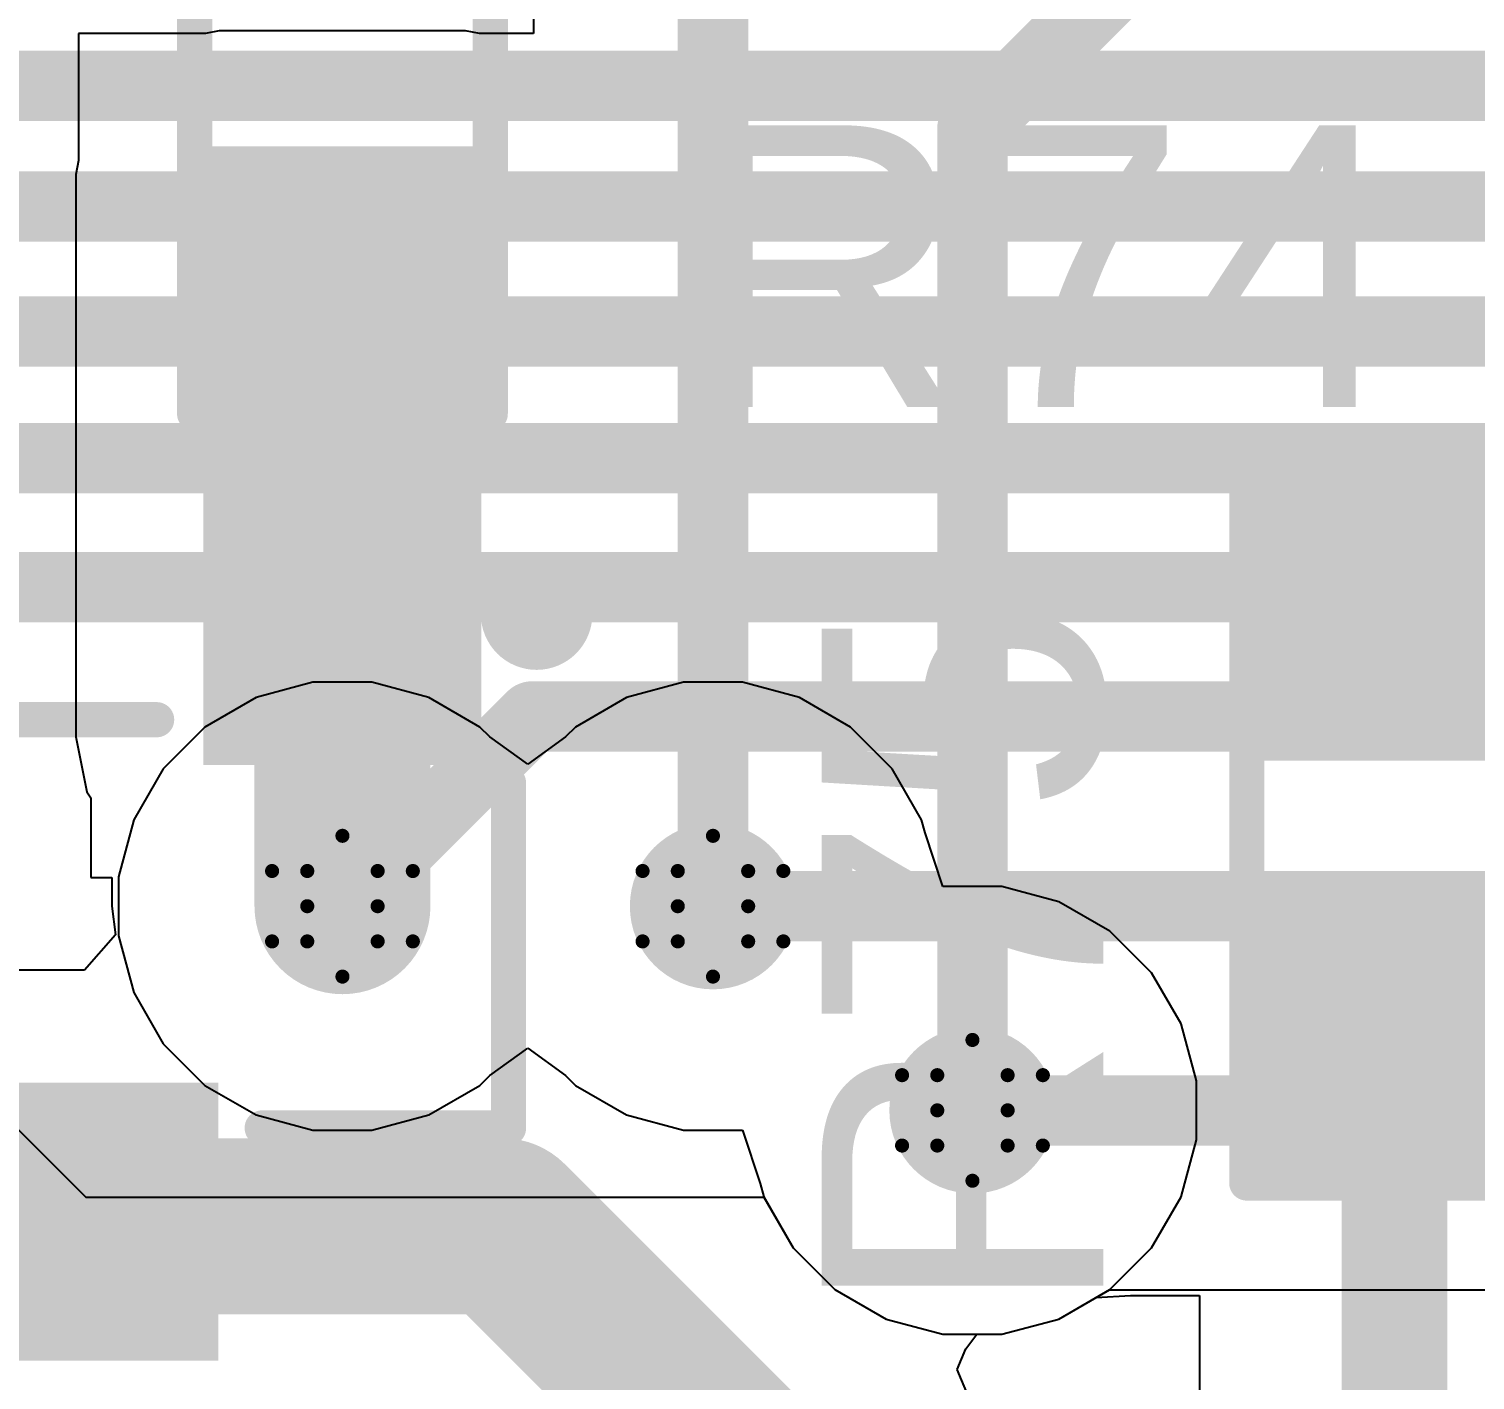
# Model space of a CAD drawing. Header units: inches. Extents: x -3 to 5437, y -3 to 5435.
# Drawn here: x 93.42 to 98.64, y 2.34 to 7.21 of the extents above; entities that cross this region are included whole.
import ezdxf

# ---------------------------------------------------------------- set-up
doc = ezdxf.new("R2010")
doc.units = ezdxf.units.IN
for name, color, linetype in [('Bottom Layer', 5, 'Continuous'), ('Bottom Solder', 6, 'Continuous'), ('Drill Drawing', 1, 'Continuous'), ('GND', 16, 'Continuous'), ('PWR', 76, 'Continuous'), ('Top Layer', 1, 'Continuous'), ('Top Overlay', 2, 'Continuous'), ('Top Paste', 8, 'Continuous'), ('Top Solder', 216, 'Continuous'), ('Via Holes', 16, 'Continuous')]:
    doc.layers.add(name, color=color, linetype=linetype)
doc.styles.add('Arial', font='', dxfattribs={"height": 0.2})
doc.styles.get('Arial').set_extended_font_data('Arial')

# ---------------------------------------------------------------- blocks, each defined once
blk = doc.blocks.new('RES_0603_392')
at = {"layer": 'Top Layer'}
for points in [[(-0.3809999999999999, 0.4445), (-0.3809999999999999, -0.4445), (-1.143, -0.4445), (-1.143, 0.4445)], [(1.143, 0.4445), (1.143, -0.4445), (0.3809999999999999, -0.4445), (0.3809999999999999, 0.4445)]]:
    blk.add_hatch(color=1, dxfattribs=at).paths.add_polyline_path(points)
at = {"layer": 'Top Paste'}
for points in [[(-0.3809999999999999, 0.4445), (-0.3809999999999999, -0.4445), (-1.143, -0.4445), (-1.143, 0.4445)], [(1.143, 0.4445), (1.143, -0.4445), (0.3809999999999999, -0.4445), (0.3809999999999999, 0.4445)]]:
    blk.add_hatch(color=8, dxfattribs=at).paths.add_polyline_path(points)
at = {"layer": 'Top Solder'}
for points in [[(-0.2794, 0.5460999999999999), (-0.2794, -0.5460999999999999), (-1.2446, -0.5460999999999999), (-1.2446, 0.5460999999999999)], [(1.2446, 0.5460999999999999), (1.2446, -0.5460999999999999), (0.2794, -0.5460999999999999), (0.2794, 0.5460999999999999)]]:
    blk.add_hatch(color=216, dxfattribs=at).paths.add_polyline_path(points)
at = {"layer": 'Top Overlay'}
for points in [[(-1.2446, -0.5334, 0.127, 0.127, 0), (-1.2446, 0.5334, 0.127, 0.127, 0)], [(1.2446, 0.5334, 0.127, 0.127, 0), (-1.2446, 0.5334, 0.127, 0.127, 0)], [(1.2446, -0.5334, 0.127, 0.127, 0), (1.2446, 0.5334, 0.127, 0.127, 0)], [(1.2446, -0.5334, 0.127, 0.127, 0), (-1.2446, -0.5334, 0.127, 0.127, 0)]]:
    blk.add_lwpolyline(points, format="xyseb", dxfattribs=at)
for points in [[(-1.27635, 0.5334, 0.0635, 0.0635, 1), (-1.21285, 0.5334, 0.0635, 0.0635, 1)], [(-1.27635, 0.5334, 0.0635, 0.0635, 1), (-1.21285, 0.5334, 0.0635, 0.0635, 1)], [(1.21285, 0.5334, 0.0635, 0.0635, 1), (1.27635, 0.5334, 0.0635, 0.0635, 1)], [(1.21285, 0.5334, 0.0635, 0.0635, 1), (1.27635, 0.5334, 0.0635, 0.0635, 1)], [(-1.27635, -0.5334, 0.0635, 0.0635, 1), (-1.21285, -0.5334, 0.0635, 0.0635, 1)], [(-1.27635, -0.5334, 0.0635, 0.0635, 1), (-1.21285, -0.5334, 0.0635, 0.0635, 1)], [(1.21285, -0.5334, 0.0635, 0.0635, 1), (1.27635, -0.5334, 0.0635, 0.0635, 1)], [(1.21285, -0.5334, 0.0635, 0.0635, 1), (1.27635, -0.5334, 0.0635, 0.0635, 1)]]:
    blk.add_lwpolyline(points, format="xyseb", close=True, dxfattribs=at)
blk = doc.blocks.new('RES_0603_395')
at = {"layer": 'Top Layer'}
for points in [[(-0.3809999999999999, 0.4445), (-0.3809999999999999, -0.4445), (-1.143, -0.4445), (-1.143, 0.4445)], [(1.143, 0.4445), (1.143, -0.4445), (0.3809999999999999, -0.4445), (0.3809999999999999, 0.4445)]]:
    blk.add_hatch(color=1, dxfattribs=at).paths.add_polyline_path(points)
at = {"layer": 'Top Paste'}
for points in [[(-0.3809999999999999, 0.4445), (-0.3809999999999999, -0.4445), (-1.143, -0.4445), (-1.143, 0.4445)], [(1.143, 0.4445), (1.143, -0.4445), (0.3809999999999999, -0.4445), (0.3809999999999999, 0.4445)]]:
    blk.add_hatch(color=8, dxfattribs=at).paths.add_polyline_path(points)
at = {"layer": 'Top Solder'}
for points in [[(-0.2794, 0.5460999999999999), (-0.2794, -0.5460999999999999), (-1.2446, -0.5460999999999999), (-1.2446, 0.5460999999999999)], [(1.2446, 0.5460999999999999), (1.2446, -0.5460999999999999), (0.2794, -0.5460999999999999), (0.2794, 0.5460999999999999)]]:
    blk.add_hatch(color=216, dxfattribs=at).paths.add_polyline_path(points)
at = {"layer": 'Top Overlay'}
for points in [[(-1.2446, 0.5334, 0.127, 0.127, 0), (-1.2446, -0.5334, 0.127, 0.127, 0)], [(-1.2446, 0.5334, 0.127, 0.127, 0), (1.2446, 0.5334, 0.127, 0.127, 0)], [(1.2446, 0.5334, 0.127, 0.127, 0), (1.2446, -0.5334, 0.127, 0.127, 0)], [(-1.2446, -0.5334, 0.127, 0.127, 0), (1.2446, -0.5334, 0.127, 0.127, 0)]]:
    blk.add_lwpolyline(points, format="xyseb", dxfattribs=at)
for points in [[(-1.27635, 0.5334, 0.0635, 0.0635, 1), (-1.21285, 0.5334, 0.0635, 0.0635, 1)], [(-1.27635, 0.5334, 0.0635, 0.0635, 1), (-1.21285, 0.5334, 0.0635, 0.0635, 1)], [(1.21285, 0.5334, 0.0635, 0.0635, 1), (1.27635, 0.5334, 0.0635, 0.0635, 1)], [(1.21285, 0.5334, 0.0635, 0.0635, 1), (1.27635, 0.5334, 0.0635, 0.0635, 1)], [(-1.27635, -0.5334, 0.0635, 0.0635, 1), (-1.21285, -0.5334, 0.0635, 0.0635, 1)], [(-1.27635, -0.5334, 0.0635, 0.0635, 1), (-1.21285, -0.5334, 0.0635, 0.0635, 1)], [(1.21285, -0.5334, 0.0635, 0.0635, 1), (1.27635, -0.5334, 0.0635, 0.0635, 1)], [(1.21285, -0.5334, 0.0635, 0.0635, 1), (1.27635, -0.5334, 0.0635, 0.0635, 1)]]:
    blk.add_lwpolyline(points, format="xyseb", close=True, dxfattribs=at)
blk = doc.blocks.new('SOT23_3_399')
at = {"layer": 'Top Layer'}
for points in [[(0.3998379100000001, 0.67500119), (-0.4001630299999999, 0.67500119), (-0.40016303, 1.47500213), (0.3998379099999999, 1.47500213)], [(-0.5501627299999999, -1.47499959), (-1.35016367, -1.47499959), (-1.35016367, -0.67499865), (-0.55016273, -0.67499865)], [(1.34983601, -1.47499959), (0.5498350700000001, -1.47499959), (0.5498350699999999, -0.67499865), (1.34983601, -0.67499865)]]:
    blk.add_hatch(color=1, dxfattribs=at).paths.add_polyline_path(points)
at = {"layer": 'Top Paste'}
for points in [[(0.3998379100000001, 0.67500119), (-0.4001630299999999, 0.67500119), (-0.40016303, 1.47500213), (0.3998379099999999, 1.47500213)], [(-0.5501627299999999, -1.47499959), (-1.35016367, -1.47499959), (-1.35016367, -0.67499865), (-0.55016273, -0.67499865)], [(1.34983601, -1.47499959), (0.5498350700000001, -1.47499959), (0.5498350699999999, -0.67499865), (1.34983601, -0.67499865)]]:
    blk.add_hatch(color=8, dxfattribs=at).paths.add_polyline_path(points)
at = {"layer": 'Top Solder'}
for points in [[(0.50143791, 0.5734011900000001), (-0.5017630299999999, 0.5734011899999999), (-0.5017630300000001, 1.57660213), (0.5014379099999998, 1.57660213)], [(-0.4485627299999999, -1.57659959), (-1.45176367, -1.57659959), (-1.45176367, -0.5733986500000001), (-0.4485627300000001, -0.5733986499999999)], [(1.45143601, -1.57659959), (0.4482350700000001, -1.57659959), (0.4482350699999999, -0.5733986500000001), (1.45143601, -0.5733986499999999)]]:
    blk.add_hatch(color=216, dxfattribs=at).paths.add_polyline_path(points)
at = {"layer": 'Top Overlay'}
for points in [[(-1.54956256, 0.7366, 0.127, 0.127, 0), (-1.54956256, -0.508, 0.127, 0.127, 0)], [(-0.6605625599999999, 0.7366, 0.127, 0.127, 0), (-1.54956256, 0.7366, 0.127, 0.127, 0)], [(1.54923744, 0.7366, 0.127, 0.127, 0), (0.66023744, 0.7366, 0.127, 0.127, 0)], [(1.54923744, 0.7366, 0.127, 0.127, 0), (1.54923744, -0.508, 0.127, 0.127, 0)], [(0.2792374399999999, -0.7366, 0.127, 0.127, 0), (-0.27956256, -0.7366, 0.127, 0.127, 0)]]:
    blk.add_lwpolyline(points, format="xyseb", dxfattribs=at)
for points in [[(-1.58131256, 0.7366, 0.0635, 0.0635, 1), (-1.51781256, 0.7366, 0.0635, 0.0635, 1)], [(-1.58131256, 0.7366, 0.0635, 0.0635, 1), (-1.51781256, 0.7366, 0.0635, 0.0635, 1)], [(-0.69231256, 0.7366, 0.0635, 0.0635, 1), (-0.62881256, 0.7366, 0.0635, 0.0635, 1)], [(0.62848744, 0.7366, 0.0635, 0.0635, 1), (0.69198744, 0.7366, 0.0635, 0.0635, 1)], [(1.51748744, 0.7366, 0.0635, 0.0635, 1), (1.58098744, 0.7366, 0.0635, 0.0635, 1)], [(1.51748744, 0.7366, 0.0635, 0.0635, 1), (1.58098744, 0.7366, 0.0635, 0.0635, 1)], [(-1.58131256, -0.508, 0.0635, 0.0635, 1), (-1.51781256, -0.508, 0.0635, 0.0635, 1)], [(1.51748744, -0.508, 0.0635, 0.0635, 1), (1.58098744, -0.508, 0.0635, 0.0635, 1)], [(-0.31131256, -0.7366, 0.0635, 0.0635, 1), (-0.24781256, -0.7366, 0.0635, 0.0635, 1)], [(0.24748744, -0.7366, 0.0635, 0.0635, 1), (0.31098744, -0.7366, 0.0635, 0.0635, 1)], [(-1.5748, -1.1176, 0.2499995, 0.2499995, 1), (-1.7272, -1.1176, 0.2499995, 0.2499995, 1)], [(-1.78969924, -1.1176, 0.12499848, 0.12499848, 1), (-1.66470076, -1.1176, 0.12499848, 0.12499848, 1)], [(-1.63729924, -1.1176, 0.12499848, 0.12499848, 1), (-1.51230076, -1.1176, 0.12499848, 0.12499848, 1)]]:
    blk.add_lwpolyline(points, format="xyseb", close=True, dxfattribs=at)

msp = doc.modelspace()

# ---------------------------------------------------------------- hatches: boundary and pattern name
at = {"layer": 'Bottom Layer'}
h = msp.add_hatch(color=5, dxfattribs=at)
edge = h.paths.add_edge_path()
edge.add_arc((94.55188353999999, 4.04677118), 0.2999994, 0, 360)
h = msp.add_hatch(color=5, dxfattribs=at)
edge = h.paths.add_edge_path()
edge.add_arc((95.88903606, 4.04677118), 0.2999994, 0, 360)
h = msp.add_hatch(color=5, dxfattribs=at)
edge = h.paths.add_edge_path()
edge.add_arc((96.82546294, 3.310079739999999), 0.2999994, 0, 360)
at = {"layer": 'Bottom Solder'}
h = msp.add_hatch(color=6, dxfattribs=at)
edge = h.paths.add_edge_path()
edge.add_arc((94.55188353999999, 4.04677118), 0.1499997, 0, 360)
h = msp.add_hatch(color=6, dxfattribs=at)
edge = h.paths.add_edge_path()
edge.add_arc((95.88903606, 4.04677118), 0.1499997, 0, 360)
h = msp.add_hatch(color=6, dxfattribs=at)
edge = h.paths.add_edge_path()
edge.add_arc((96.82546294, 3.310079739999999), 0.1499997, 0, 360)
at = {"layer": 'GND'}
h = msp.add_hatch(color=16, dxfattribs=at)
edge = h.paths.add_edge_path()
edge.add_arc((94.55188353999999, 4.04677118), 0.2999994, 0, 360)
h = msp.add_hatch(color=16, dxfattribs=at)
edge = h.paths.add_edge_path()
edge.add_arc((95.88903606, 4.04677118), 0.2999994, 0, 360)
h = msp.add_hatch(color=16, dxfattribs=at)
edge = h.paths.add_edge_path()
edge.add_arc((96.82546294, 3.310079739999999), 0.2999994, 0, 360)
at = {"layer": 'PWR'}
h = msp.add_hatch(color=76, dxfattribs=at)
edge = h.paths.add_edge_path()
edge.add_arc((94.55188353999999, 4.04677118), 0.2999994, 0, 360)
h = msp.add_hatch(color=76, dxfattribs=at)
edge = h.paths.add_edge_path()
edge.add_arc((95.88903606, 4.04677118), 0.2999994, 0, 360)
h = msp.add_hatch(color=76, dxfattribs=at)
edge = h.paths.add_edge_path()
edge.add_arc((96.82546294, 3.310079739999999), 0.2999994, 0, 360)
at = {"layer": 'Top Layer'}
msp.add_hatch(color=1, dxfattribs=at).paths.add_polyline_path([(94.10730226, 4.65816188), (94.99630226, 4.65816188), (94.99630226, 6.687388199999999), (94.10730226, 6.687388199999999)])
h = msp.add_hatch(color=1, dxfattribs=at)
edge = h.paths.add_edge_path()
edge.add_arc((94.55188353999999, 4.04677118), 0.2999994, 0, 360)
h = msp.add_hatch(color=1, dxfattribs=at)
edge = h.paths.add_edge_path()
edge.add_arc((95.88903606, 4.04677118), 0.2999994, 0, 360)
h = msp.add_hatch(color=1, dxfattribs=at)
edge = h.paths.add_edge_path()
edge.add_arc((96.82546294, 3.310079739999999), 0.2999994, 0, 360)
at = {"layer": 'Top Solder'}
h = msp.add_hatch(color=216, dxfattribs=at)
edge = h.paths.add_edge_path()
edge.add_arc((94.55188353999999, 4.04677118), 0.1499997, 0, 360)
h = msp.add_hatch(color=216, dxfattribs=at)
edge = h.paths.add_edge_path()
edge.add_arc((95.88903606, 4.04677118), 0.1499997, 0, 360)
h = msp.add_hatch(color=216, dxfattribs=at)
edge = h.paths.add_edge_path()
edge.add_arc((96.82546294, 3.310079739999999), 0.1499997, 0, 360)
at = {"layer": 'Via Holes'}
h = msp.add_hatch(color=7, dxfattribs=at)
edge = h.paths.add_edge_path()
edge.add_arc((94.55188353999999, 4.04677118), 0.1499997, 0, 360)
h = msp.add_hatch(color=7, dxfattribs=at)
edge = h.paths.add_edge_path()
edge.add_arc((95.88903606, 4.04677118), 0.1499997, 0, 360)
h = msp.add_hatch(color=7, dxfattribs=at)
edge = h.paths.add_edge_path()
edge.add_arc((96.82546294, 3.310079739999999), 0.1499997, 0, 360)

# ---------------------------------------------------------------- linework, layer by layer
at = {"layer": 'Bottom Layer'}
for p, q in [((92.07197232, 4.55050144), (93.62527376, 2.9972)), ((93.62527376, 2.9972), (96.07310731999999, 2.9972)), ((96.07310731999999, 2.9972), (96.1789034, 2.81395678)), ((96.1789034, 2.81395678), (96.32933998, 2.6635202)), ((96.32933998, 2.6635202), (96.5135865, 2.557145)), ((97.13733937999999, 2.557145), (97.32005936, 2.66263882)), ((97.32005936, 2.66263882), (103.48938154, 2.66263882)), ((96.5135865, 2.557145), (96.71908773999999, 2.50208034)), ((96.93183814, 2.50208034), (97.13733937999999, 2.557145)), ((96.71908773999999, 2.50208034), (96.93183814, 2.50208034))]:
    msp.add_line(p, q, dxfattribs=at)
for points in [[(72.33492264, 7.00688718, 0.254, 0.254, 0), (99.4232962, 7.00688718, 0.254, 0.254, 0)], [(74.9336322, 6.57219158, 0.254, 0.254, 0), (102.8002008, 6.57219158, 0.254, 0.254, 0)], [(77.40253505999999, 6.12108504, 0.254, 0.254, 0), (103.01679422, 6.12108504, 0.254, 0.254, 0)], [(79.95021348, 5.66371232, 0.254, 0.254, 0), (103.24602922, 5.66371232, 0.254, 0.254, 0)], [(88.32951854, 5.19794236, 0.254, 0.254, 0), (103.44166256, 5.19794236, 0.254, 0.254, 0)], [(94.55188353999999, 4.04677118, 0.254, 0.254, 0), (95.2365507, 4.73143834, 0.254, 0.254, 0)], [(95.2365507, 4.73143834, 0.254, 0.254, 0), (103.61137266, 4.73143834, 0.254, 0.254, 0)], [(95.88903606, 4.04677118, 0.254, 0.254, 0), (103.5818096, 4.04677118, 0.254, 0.254, 0)], [(96.82546294, 3.310079739999999, 0.254, 0.254, 0), (103.48938154, 3.310079739999999, 0.254, 0.254, 0)]]:
    msp.add_lwpolyline(points, format="xyseb", dxfattribs=at)
for points in [[(95.1730507, 4.73143834, 0.127, 0.127, 1), (95.3000507, 4.73143834, 0.127, 0.127, 1)], [(95.1730507, 4.73143834, 0.127, 0.127, 1), (95.3000507, 4.73143834, 0.127, 0.127, 1)], [(94.48838353999999, 4.04677118, 0.127, 0.127, 1), (94.61538354, 4.04677118, 0.127, 0.127, 1)], [(95.82553606, 4.04677118, 0.127, 0.127, 1), (95.95253606, 4.04677118, 0.127, 0.127, 1)], [(96.76196293999999, 3.310079739999999, 0.127, 0.127, 1), (96.88896294, 3.310079739999999, 0.127, 0.127, 1)]]:
    msp.add_lwpolyline(points, format="xyseb", close=True, dxfattribs=at)
at = {"layer": 'Drill Drawing'}
for points in [[(94.42488354, 4.173771179999999, 0.0508, 0.0508, 0), (94.55188353999999, 4.30077118, 0.0508, 0.0508, 0)], [(94.55188353999999, 4.30077118, 0.0508, 0.0508, 0), (94.67888354, 4.173771179999999, 0.0508, 0.0508, 0)], [(95.76203606, 4.173771179999999, 0.0508, 0.0508, 0), (95.88903606, 4.30077118, 0.0508, 0.0508, 0)], [(95.88903606, 4.30077118, 0.0508, 0.0508, 0), (96.01603605999999, 4.173771179999999, 0.0508, 0.0508, 0)], [(94.29788354, 4.173771179999999, 0.0508, 0.0508, 0), (94.42488354, 4.04677118, 0.0508, 0.0508, 0)], [(94.29788354, 4.173771179999999, 0.0508, 0.0508, 0), (94.42488354, 4.173771179999999, 0.0508, 0.0508, 0)], [(94.67888354, 4.173771179999999, 0.0508, 0.0508, 0), (94.80588354, 4.173771179999999, 0.0508, 0.0508, 0)], [(94.67888354, 4.04677118, 0.0508, 0.0508, 0), (94.80588354, 4.173771179999999, 0.0508, 0.0508, 0)], [(95.63503605999999, 4.173771179999999, 0.0508, 0.0508, 0), (95.76203606, 4.04677118, 0.0508, 0.0508, 0)], [(95.63503605999999, 4.173771179999999, 0.0508, 0.0508, 0), (95.76203606, 4.173771179999999, 0.0508, 0.0508, 0)], [(96.01603605999999, 4.173771179999999, 0.0508, 0.0508, 0), (96.14303605999999, 4.173771179999999, 0.0508, 0.0508, 0)], [(96.01603605999999, 4.04677118, 0.0508, 0.0508, 0), (96.14303605999999, 4.173771179999999, 0.0508, 0.0508, 0)], [(94.29788354, 3.91977118, 0.0508, 0.0508, 0), (94.42488354, 4.04677118, 0.0508, 0.0508, 0)], [(94.67888354, 4.04677118, 0.0508, 0.0508, 0), (94.80588354, 3.91977118, 0.0508, 0.0508, 0)], [(95.63503605999999, 3.91977118, 0.0508, 0.0508, 0), (95.76203606, 4.04677118, 0.0508, 0.0508, 0)], [(96.01603605999999, 4.04677118, 0.0508, 0.0508, 0), (96.14303605999999, 3.91977118, 0.0508, 0.0508, 0)], [(94.29788354, 3.91977118, 0.0508, 0.0508, 0), (94.42488354, 3.91977118, 0.0508, 0.0508, 0)], [(94.42488354, 3.91977118, 0.0508, 0.0508, 0), (94.55188353999999, 3.79277118, 0.0508, 0.0508, 0)], [(94.55188353999999, 3.79277118, 0.0508, 0.0508, 0), (94.67888354, 3.91977118, 0.0508, 0.0508, 0)], [(94.67888354, 3.91977118, 0.0508, 0.0508, 0), (94.80588354, 3.91977118, 0.0508, 0.0508, 0)], [(95.63503605999999, 3.91977118, 0.0508, 0.0508, 0), (95.76203606, 3.91977118, 0.0508, 0.0508, 0)], [(95.76203606, 3.91977118, 0.0508, 0.0508, 0), (95.88903606, 3.79277118, 0.0508, 0.0508, 0)], [(95.88903606, 3.79277118, 0.0508, 0.0508, 0), (96.01603605999999, 3.91977118, 0.0508, 0.0508, 0)], [(96.01603605999999, 3.91977118, 0.0508, 0.0508, 0), (96.14303605999999, 3.91977118, 0.0508, 0.0508, 0)], [(96.69846293999998, 3.43707974, 0.0508, 0.0508, 0), (96.82546294, 3.56407974, 0.0508, 0.0508, 0)], [(96.82546294, 3.56407974, 0.0508, 0.0508, 0), (96.95246294, 3.43707974, 0.0508, 0.0508, 0)], [(96.57146293999999, 3.43707974, 0.0508, 0.0508, 0), (96.69846293999998, 3.310079739999999, 0.0508, 0.0508, 0)], [(96.57146293999999, 3.43707974, 0.0508, 0.0508, 0), (96.69846293999998, 3.43707974, 0.0508, 0.0508, 0)], [(96.95246294, 3.43707974, 0.0508, 0.0508, 0), (97.07946294, 3.43707974, 0.0508, 0.0508, 0)], [(96.95246294, 3.310079739999999, 0.0508, 0.0508, 0), (97.07946294, 3.43707974, 0.0508, 0.0508, 0)], [(96.57146293999999, 3.18307974, 0.0508, 0.0508, 0), (96.69846293999998, 3.310079739999999, 0.0508, 0.0508, 0)], [(96.95246294, 3.310079739999999, 0.0508, 0.0508, 0), (97.07946294, 3.18307974, 0.0508, 0.0508, 0)], [(96.57146293999999, 3.18307974, 0.0508, 0.0508, 0), (96.69846293999998, 3.18307974, 0.0508, 0.0508, 0)], [(96.69846293999998, 3.18307974, 0.0508, 0.0508, 0), (96.82546294, 3.05607974, 0.0508, 0.0508, 0)], [(96.82546294, 3.05607974, 0.0508, 0.0508, 0), (96.95246294, 3.18307974, 0.0508, 0.0508, 0)], [(96.95246294, 3.18307974, 0.0508, 0.0508, 0), (97.07946294, 3.18307974, 0.0508, 0.0508, 0)]]:
    msp.add_lwpolyline(points, format="xyseb", dxfattribs=at)
for points in [[(94.53918354, 4.30077118, 0.0254, 0.0254, 1), (94.56458354, 4.30077118, 0.0254, 0.0254, 1)], [(94.53918354, 4.30077118, 0.0254, 0.0254, 1), (94.56458354, 4.30077118, 0.0254, 0.0254, 1)], [(95.87633606, 4.30077118, 0.0254, 0.0254, 1), (95.90173605999999, 4.30077118, 0.0254, 0.0254, 1)], [(95.87633606, 4.30077118, 0.0254, 0.0254, 1), (95.90173605999999, 4.30077118, 0.0254, 0.0254, 1)], [(94.28518353999999, 4.173771179999999, 0.0254, 0.0254, 1), (94.31058354, 4.173771179999999, 0.0254, 0.0254, 1)], [(94.28518353999999, 4.173771179999999, 0.0254, 0.0254, 1), (94.31058354, 4.173771179999999, 0.0254, 0.0254, 1)], [(94.41218353999999, 4.173771179999999, 0.0254, 0.0254, 1), (94.43758353999999, 4.173771179999999, 0.0254, 0.0254, 1)], [(94.41218353999999, 4.173771179999999, 0.0254, 0.0254, 1), (94.43758353999999, 4.173771179999999, 0.0254, 0.0254, 1)], [(94.66618353999999, 4.173771179999999, 0.0254, 0.0254, 1), (94.69158354, 4.173771179999999, 0.0254, 0.0254, 1)], [(94.66618353999999, 4.173771179999999, 0.0254, 0.0254, 1), (94.69158354, 4.173771179999999, 0.0254, 0.0254, 1)], [(94.79318353999999, 4.173771179999999, 0.0254, 0.0254, 1), (94.81858353999999, 4.173771179999999, 0.0254, 0.0254, 1)], [(94.79318353999999, 4.173771179999999, 0.0254, 0.0254, 1), (94.81858353999999, 4.173771179999999, 0.0254, 0.0254, 1)], [(95.62233606, 4.173771179999999, 0.0254, 0.0254, 1), (95.64773606, 4.173771179999999, 0.0254, 0.0254, 1)], [(95.62233606, 4.173771179999999, 0.0254, 0.0254, 1), (95.64773606, 4.173771179999999, 0.0254, 0.0254, 1)], [(95.74933605999999, 4.173771179999999, 0.0254, 0.0254, 1), (95.77473606, 4.173771179999999, 0.0254, 0.0254, 1)], [(95.74933605999999, 4.173771179999999, 0.0254, 0.0254, 1), (95.77473606, 4.173771179999999, 0.0254, 0.0254, 1)], [(96.00333606, 4.173771179999999, 0.0254, 0.0254, 1), (96.02873606, 4.173771179999999, 0.0254, 0.0254, 1)], [(96.00333606, 4.173771179999999, 0.0254, 0.0254, 1), (96.02873606, 4.173771179999999, 0.0254, 0.0254, 1)], [(96.13033606, 4.173771179999999, 0.0254, 0.0254, 1), (96.15573606, 4.173771179999999, 0.0254, 0.0254, 1)], [(96.13033606, 4.173771179999999, 0.0254, 0.0254, 1), (96.15573606, 4.173771179999999, 0.0254, 0.0254, 1)], [(94.41218353999999, 4.04677118, 0.0254, 0.0254, 1), (94.43758353999999, 4.04677118, 0.0254, 0.0254, 1)], [(94.41218353999999, 4.04677118, 0.0254, 0.0254, 1), (94.43758353999999, 4.04677118, 0.0254, 0.0254, 1)], [(94.66618353999999, 4.04677118, 0.0254, 0.0254, 1), (94.69158354, 4.04677118, 0.0254, 0.0254, 1)], [(94.66618353999999, 4.04677118, 0.0254, 0.0254, 1), (94.69158354, 4.04677118, 0.0254, 0.0254, 1)], [(95.74933605999999, 4.04677118, 0.0254, 0.0254, 1), (95.77473606, 4.04677118, 0.0254, 0.0254, 1)], [(95.74933605999999, 4.04677118, 0.0254, 0.0254, 1), (95.77473606, 4.04677118, 0.0254, 0.0254, 1)], [(96.00333606, 4.04677118, 0.0254, 0.0254, 1), (96.02873606, 4.04677118, 0.0254, 0.0254, 1)], [(96.00333606, 4.04677118, 0.0254, 0.0254, 1), (96.02873606, 4.04677118, 0.0254, 0.0254, 1)], [(94.28518353999999, 3.91977118, 0.0254, 0.0254, 1), (94.31058354, 3.91977118, 0.0254, 0.0254, 1)], [(94.28518353999999, 3.91977118, 0.0254, 0.0254, 1), (94.31058354, 3.91977118, 0.0254, 0.0254, 1)], [(94.41218353999999, 3.91977118, 0.0254, 0.0254, 1), (94.43758353999999, 3.91977118, 0.0254, 0.0254, 1)], [(94.41218353999999, 3.91977118, 0.0254, 0.0254, 1), (94.43758353999999, 3.91977118, 0.0254, 0.0254, 1)], [(94.66618353999999, 3.91977118, 0.0254, 0.0254, 1), (94.69158354, 3.91977118, 0.0254, 0.0254, 1)], [(94.66618353999999, 3.91977118, 0.0254, 0.0254, 1), (94.69158354, 3.91977118, 0.0254, 0.0254, 1)], [(94.79318353999999, 3.91977118, 0.0254, 0.0254, 1), (94.81858353999999, 3.91977118, 0.0254, 0.0254, 1)], [(94.79318353999999, 3.91977118, 0.0254, 0.0254, 1), (94.81858353999999, 3.91977118, 0.0254, 0.0254, 1)], [(95.62233606, 3.91977118, 0.0254, 0.0254, 1), (95.64773606, 3.91977118, 0.0254, 0.0254, 1)], [(95.62233606, 3.91977118, 0.0254, 0.0254, 1), (95.64773606, 3.91977118, 0.0254, 0.0254, 1)], [(95.74933605999999, 3.91977118, 0.0254, 0.0254, 1), (95.77473606, 3.91977118, 0.0254, 0.0254, 1)], [(95.74933605999999, 3.91977118, 0.0254, 0.0254, 1), (95.77473606, 3.91977118, 0.0254, 0.0254, 1)], [(96.00333606, 3.91977118, 0.0254, 0.0254, 1), (96.02873606, 3.91977118, 0.0254, 0.0254, 1)], [(96.00333606, 3.91977118, 0.0254, 0.0254, 1), (96.02873606, 3.91977118, 0.0254, 0.0254, 1)], [(96.13033606, 3.91977118, 0.0254, 0.0254, 1), (96.15573606, 3.91977118, 0.0254, 0.0254, 1)], [(96.13033606, 3.91977118, 0.0254, 0.0254, 1), (96.15573606, 3.91977118, 0.0254, 0.0254, 1)], [(94.53918354, 3.79277118, 0.0254, 0.0254, 1), (94.56458354, 3.79277118, 0.0254, 0.0254, 1)], [(94.53918354, 3.79277118, 0.0254, 0.0254, 1), (94.56458354, 3.79277118, 0.0254, 0.0254, 1)], [(95.87633606, 3.79277118, 0.0254, 0.0254, 1), (95.90173605999999, 3.79277118, 0.0254, 0.0254, 1)], [(95.87633606, 3.79277118, 0.0254, 0.0254, 1), (95.90173605999999, 3.79277118, 0.0254, 0.0254, 1)], [(96.81276294, 3.56407974, 0.0254, 0.0254, 1), (96.83816293999999, 3.56407974, 0.0254, 0.0254, 1)], [(96.81276294, 3.56407974, 0.0254, 0.0254, 1), (96.83816293999999, 3.56407974, 0.0254, 0.0254, 1)], [(96.55876294, 3.43707974, 0.0254, 0.0254, 1), (96.58416294, 3.43707974, 0.0254, 0.0254, 1)], [(96.55876294, 3.43707974, 0.0254, 0.0254, 1), (96.58416294, 3.43707974, 0.0254, 0.0254, 1)], [(96.68576294, 3.43707974, 0.0254, 0.0254, 1), (96.71116294, 3.43707974, 0.0254, 0.0254, 1)], [(96.68576294, 3.43707974, 0.0254, 0.0254, 1), (96.71116294, 3.43707974, 0.0254, 0.0254, 1)], [(96.93976294, 3.43707974, 0.0254, 0.0254, 1), (96.96516293999998, 3.43707974, 0.0254, 0.0254, 1)], [(96.93976294, 3.43707974, 0.0254, 0.0254, 1), (96.96516293999998, 3.43707974, 0.0254, 0.0254, 1)], [(97.06676293999999, 3.43707974, 0.0254, 0.0254, 1), (97.09216294, 3.43707974, 0.0254, 0.0254, 1)], [(97.06676293999999, 3.43707974, 0.0254, 0.0254, 1), (97.09216294, 3.43707974, 0.0254, 0.0254, 1)], [(96.68576294, 3.310079739999999, 0.0254, 0.0254, 1), (96.71116294, 3.310079739999999, 0.0254, 0.0254, 1)], [(96.68576294, 3.310079739999999, 0.0254, 0.0254, 1), (96.71116294, 3.310079739999999, 0.0254, 0.0254, 1)], [(96.93976294, 3.310079739999999, 0.0254, 0.0254, 1), (96.96516293999998, 3.310079739999999, 0.0254, 0.0254, 1)], [(96.93976294, 3.310079739999999, 0.0254, 0.0254, 1), (96.96516293999998, 3.310079739999999, 0.0254, 0.0254, 1)], [(96.55876294, 3.18307974, 0.0254, 0.0254, 1), (96.58416294, 3.18307974, 0.0254, 0.0254, 1)], [(96.55876294, 3.18307974, 0.0254, 0.0254, 1), (96.58416294, 3.18307974, 0.0254, 0.0254, 1)], [(96.68576294, 3.18307974, 0.0254, 0.0254, 1), (96.71116294, 3.18307974, 0.0254, 0.0254, 1)], [(96.68576294, 3.18307974, 0.0254, 0.0254, 1), (96.71116294, 3.18307974, 0.0254, 0.0254, 1)], [(96.93976294, 3.18307974, 0.0254, 0.0254, 1), (96.96516293999998, 3.18307974, 0.0254, 0.0254, 1)], [(96.93976294, 3.18307974, 0.0254, 0.0254, 1), (96.96516293999998, 3.18307974, 0.0254, 0.0254, 1)], [(97.06676293999999, 3.18307974, 0.0254, 0.0254, 1), (97.09216294, 3.18307974, 0.0254, 0.0254, 1)], [(97.06676293999999, 3.18307974, 0.0254, 0.0254, 1), (97.09216294, 3.18307974, 0.0254, 0.0254, 1)], [(96.81276294, 3.05607974, 0.0254, 0.0254, 1), (96.83816293999999, 3.05607974, 0.0254, 0.0254, 1)], [(96.81276294, 3.05607974, 0.0254, 0.0254, 1), (96.83816293999999, 3.05607974, 0.0254, 0.0254, 1)]]:
    msp.add_lwpolyline(points, format="xyseb", close=True, dxfattribs=at)
at = {"layer": 'GND'}
for p, q in [((94.44550834, 4.854770579999999), (94.2400071, 4.799705919999999)), ((94.65825874, 4.854770579999999), (94.44550834, 4.854770579999999)), ((94.86375998, 4.799705919999999), (94.65825874, 4.854770579999999)), ((95.78266086, 4.854770579999999), (95.57715961999999, 4.799705919999999)), ((95.99541126, 4.854770579999999), (95.78266086, 4.854770579999999)), ((96.20091249999999, 4.799705919999999), (95.99541126, 4.854770579999999)), ((94.2400071, 4.799705919999999), (94.05576058, 4.69333072)), ((95.0480065, 4.69333072), (94.86375998, 4.799705919999999)), ((95.57715961999999, 4.799705919999999), (95.39291309999999, 4.69333072)), ((96.38515902, 4.69333072), (96.20091249999999, 4.799705919999999)), ((94.05576058, 4.69333072), (93.905324, 4.54289414)), ((95.0836681, 4.65766912), (95.0480065, 4.69333072)), ((95.2204598, 4.558807239999999), (95.0836681, 4.65766912)), ((95.35725149999999, 4.65766912), (95.2204598, 4.558807239999999)), ((95.39291309999999, 4.69333072), (95.35725149999999, 4.65766912)), ((96.5355956, 4.54289414), (96.38515902, 4.69333072)), ((93.905324, 4.54289414), (93.79894879999999, 4.35864762)), ((96.6419708, 4.35864762), (96.5355956, 4.54289414)), ((93.79894879999999, 4.35864762), (93.74388413999999, 4.15314638)), ((96.65468604, 4.3111928), (96.6419708, 4.35864762)), ((96.71909027999999, 4.11807914), (96.65468604, 4.3111928)), ((93.74388413999999, 4.15314638), (93.74388413999999, 3.94039598)), ((96.93183814, 4.11807914), (96.71909027999999, 4.11807914)), ((97.13733937999999, 4.06301448), (96.93183814, 4.11807914)), ((97.32158589999999, 3.95663928), (97.13733937999999, 4.06301448)), ((93.74388413999999, 3.94039598), (93.79894879999999, 3.73489474)), ((97.47202247999999, 3.8062027), (97.32158589999999, 3.95663928)), ((97.57839768, 3.62195618), (97.47202247999999, 3.8062027)), ((93.79894879999999, 3.73489474), (93.905324, 3.55064822)), ((97.63346234, 3.416454939999999), (97.57839768, 3.62195618)), ((93.905324, 3.55064822), (94.05576058, 3.40021164)), ((95.0836681, 3.435873239999999), (95.2204598, 3.53473512)), ((95.2204598, 3.53473512), (95.35725149999999, 3.435873239999999)), ((94.05576058, 3.40021164), (94.2400071, 3.29383644)), ((94.86375998, 3.29383644), (95.0480065, 3.40021164)), ((95.0480065, 3.40021164), (95.0836681, 3.435873239999999)), ((95.35725149999999, 3.435873239999999), (95.39291309999999, 3.40021164)), ((95.39291309999999, 3.40021164), (95.57715961999999, 3.29383644)), ((97.63346234, 3.203704539999999), (97.63346234, 3.416454939999999)), ((94.2400071, 3.29383644), (94.44550834, 3.23877178)), ((94.65825874, 3.23877178), (94.86375998, 3.29383644)), ((95.57715961999999, 3.29383644), (95.78266086, 3.23877178)), ((94.44550834, 3.23877178), (94.65825874, 3.23877178)), ((95.78266086, 3.23877178), (95.99540871999999, 3.23877178)), ((95.99540871999999, 3.23877178), (96.05981296, 3.04565812)), ((97.57839768, 2.9982033), (97.63346234, 3.203704539999999)), ((96.05981296, 3.04565812), (96.0725282, 2.9982033)), ((96.0725282, 2.9982033), (96.1789034, 2.81395678)), ((97.47202247999999, 2.81395678), (97.57839768, 2.9982033)), ((96.1789034, 2.81395678), (96.32933998, 2.6635202)), ((97.32158589999999, 2.6635202), (97.47202247999999, 2.81395678)), ((96.32933998, 2.6635202), (96.5135865, 2.557145)), ((97.13733937999999, 2.557145), (97.32158589999999, 2.6635202)), ((96.5135865, 2.557145), (96.71908773999999, 2.50208034)), ((96.93183814, 2.50208034), (97.13733937999999, 2.557145)), ((96.71908773999999, 2.50208034), (96.93183814, 2.50208034))]:
    msp.add_line(p, q, dxfattribs=at)
at = {"layer": 'PWR'}
for p, q in [((94.44550834, 4.854770579999999), (94.2400071, 4.799705919999999)), ((94.65825874, 4.854770579999999), (94.44550834, 4.854770579999999)), ((94.86375998, 4.799705919999999), (94.65825874, 4.854770579999999)), ((95.78266086, 4.854770579999999), (95.57715961999999, 4.799705919999999)), ((95.99541126, 4.854770579999999), (95.78266086, 4.854770579999999)), ((96.20091249999999, 4.799705919999999), (95.99541126, 4.854770579999999)), ((94.2400071, 4.799705919999999), (94.05576058, 4.69333072)), ((95.0480065, 4.69333072), (94.86375998, 4.799705919999999)), ((95.57715961999999, 4.799705919999999), (95.39291309999999, 4.69333072)), ((96.38515902, 4.69333072), (96.20091249999999, 4.799705919999999)), ((94.05576058, 4.69333072), (93.905324, 4.54289414)), ((95.0836681, 4.65766912), (95.0480065, 4.69333072)), ((95.2204598, 4.558807239999999), (95.0836681, 4.65766912)), ((95.35725149999999, 4.65766912), (95.2204598, 4.558807239999999)), ((95.39291309999999, 4.69333072), (95.35725149999999, 4.65766912)), ((96.5355956, 4.54289414), (96.38515902, 4.69333072)), ((93.905324, 4.54289414), (93.79894879999999, 4.35864762)), ((96.6419708, 4.35864762), (96.5355956, 4.54289414)), ((93.79894879999999, 4.35864762), (93.74388413999999, 4.15314638)), ((96.65468604, 4.3111928), (96.6419708, 4.35864762)), ((96.71909027999999, 4.11807914), (96.65468604, 4.3111928)), ((93.74388413999999, 4.15314638), (93.74388413999999, 3.94039598)), ((96.93183814, 4.11807914), (96.71909027999999, 4.11807914)), ((97.13733937999999, 4.06301448), (96.93183814, 4.11807914)), ((97.32158589999999, 3.95663928), (97.13733937999999, 4.06301448)), ((93.74388413999999, 3.94039598), (93.79894879999999, 3.73489474)), ((97.47202247999999, 3.8062027), (97.32158589999999, 3.95663928)), ((97.57839768, 3.62195618), (97.47202247999999, 3.8062027)), ((93.79894879999999, 3.73489474), (93.905324, 3.55064822)), ((97.63346234, 3.416454939999999), (97.57839768, 3.62195618)), ((93.905324, 3.55064822), (94.05576058, 3.40021164)), ((95.0836681, 3.435873239999999), (95.2204598, 3.53473512)), ((95.2204598, 3.53473512), (95.35725149999999, 3.435873239999999)), ((94.05576058, 3.40021164), (94.2400071, 3.29383644)), ((94.86375998, 3.29383644), (95.0480065, 3.40021164)), ((95.0480065, 3.40021164), (95.0836681, 3.435873239999999)), ((95.35725149999999, 3.435873239999999), (95.39291309999999, 3.40021164)), ((95.39291309999999, 3.40021164), (95.57715961999999, 3.29383644)), ((97.63346234, 3.203704539999999), (97.63346234, 3.416454939999999)), ((94.2400071, 3.29383644), (94.44550834, 3.23877178)), ((94.65825874, 3.23877178), (94.86375998, 3.29383644)), ((95.57715961999999, 3.29383644), (95.78266086, 3.23877178)), ((94.44550834, 3.23877178), (94.65825874, 3.23877178)), ((95.78266086, 3.23877178), (95.99540871999999, 3.23877178)), ((95.99540871999999, 3.23877178), (96.05981296, 3.04565812)), ((97.57839768, 2.9982033), (97.63346234, 3.203704539999999)), ((96.05981296, 3.04565812), (96.0725282, 2.9982033)), ((96.0725282, 2.9982033), (96.1789034, 2.81395678)), ((97.47202247999999, 2.81395678), (97.57839768, 2.9982033)), ((96.1789034, 2.81395678), (96.32933998, 2.6635202)), ((97.32158589999999, 2.6635202), (97.47202247999999, 2.81395678)), ((96.32933998, 2.6635202), (96.5135865, 2.557145)), ((97.13733937999999, 2.557145), (97.32158589999999, 2.6635202)), ((96.5135865, 2.557145), (96.71908773999999, 2.50208034)), ((96.93183814, 2.50208034), (97.13733937999999, 2.557145)), ((96.71908773999999, 2.50208034), (96.93183814, 2.50208034))]:
    msp.add_line(p, q, dxfattribs=at)
at = {"layer": 'Top Layer'}
for p, q in [((95.24159514, 7.44384846), (95.24159514, 7.1953882)), ((94.10730226, 7.20533992), (94.05726933999999, 7.1953882)), ((94.99630226, 7.20533992), (94.10730226, 7.20533992)), ((95.04633518, 7.1953882), (94.99630226, 7.20533992)), ((94.05726933999999, 7.1953882), (93.59930226, 7.1953882)), ((93.59930226, 7.1953882), (93.59930226, 6.73742112)), ((95.24159514, 7.1953882), (95.04633518, 7.1953882)), ((93.59930226, 6.73742112), (93.58935054, 6.687388199999999)), ((93.58935054, 6.687388199999999), (93.58935054, 4.65816188)), ((93.58935054, 4.65816188), (93.62877642, 4.45995044)), ((93.62877642, 4.45995044), (93.64380306, 4.43746128)), ((93.64380306, 4.43746128), (93.64380306, 4.150164419999999)), ((93.64380306, 4.150164419999999), (93.71926137999999, 4.150164419999999)), ((93.71926137999999, 4.150164419999999), (93.71926137999999, 4.04677118)), ((93.71926137999999, 4.04677118), (93.73290117999998, 3.94316458)), ((93.73290117999998, 3.94316458), (93.62152472, 3.81616204)), ((93.62152472, 3.81616204), (92.69380242, 3.81616204)), ((97.13733937999999, 2.557145), (97.27206351999999, 2.63492742)), ((97.27206351999999, 2.63492742), (97.39629999999998, 2.64159746)), ((97.39629999999998, 2.64159746), (97.39630254, 2.64159492)), ((97.39630254, 2.64159492), (97.39630507999999, 2.6416)), ((97.39630507999999, 2.6416), (97.64427257999999, 2.6416)), ((97.64427257999999, 2.6416), (97.64427257999999, -0.723773)), ((96.93183814, 2.50208034), (97.13733937999999, 2.557145)), ((96.80125165999999, 2.44946932), (96.84129983999999, 2.50208034)), ((96.84129983999999, 2.50208034), (96.93183814, 2.50208034)), ((96.77080468, 2.37508034), (96.80125165999999, 2.44946932)), ((96.84475678, 2.19653866), (96.77080468, 2.37508034))]:
    msp.add_line(p, q, dxfattribs=at)
for points in [[(95.88903606, 4.04677118, 0.254, 0.254, 0), (95.88903606, 7.44384846, 0.254, 0.254, 0)], [(96.82546294, 6.853849639999999, 0.254, 0.254, 0), (97.3765896, 7.404976299999999, 0.254, 0.254, 0)], [(96.82546294, 3.310079739999999, 0.254, 0.254, 0), (96.82546294, 6.853849639999999, 0.254, 0.254, 0)], [(94.49590448, 6.29741184, 0.635, 0.635, 0), (94.55188353999999, 6.241432779999999, 0.635, 0.635, 0)], [(94.55188353999999, 6.241432779999999, 0.635, 0.635, 0), (94.55188353999999, 6.242888199999999, 0.635, 0.635, 0)], [(94.55188353999999, 5.058163619999999, 0.635, 0.635, 0), (94.55188353999999, 6.241432779999999, 0.635, 0.635, 0)], [(94.51936391999999, 6.27394986, 0.254, 0.254, 0), (94.55180226, 6.3063882, 0.254, 0.254, 0)], [(94.51936391999999, 5.70521338, 0.254, 0.254, 0), (94.51936391999999, 6.27394986, 0.254, 0.254, 0)], [(94.51936391999999, 5.70521338, 0.254, 0.254, 0), (94.55180226, 5.672775039999999, 0.254, 0.254, 0)], [(94.55180226, 5.058163619999999, 0.635, 0.635, 0), (94.55188353999999, 5.05808234, 0.635, 0.635, 0)], [(94.55188353999999, 4.04677118, 0.635, 0.635, 0), (94.55188353999999, 5.05808234, 0.635, 0.635, 0)], [(98.3488, 5.0546, 0.3809999999999999, 0.3809999999999999, 0), (100.457, 5.0546, 0.3809999999999999, 0.3809999999999999, 0)], [(98.3488, -0.723773, 0.3809999999999999, 0.3809999999999999, 0), (98.3488, 3.5306, 0.3809999999999999, 0.3809999999999999, 0)], [(93.60180161999999, 2.90816284, 0.635, 0.635, 0), (93.61786966, 2.8920948, 0.635, 0.635, 0)], [(93.61786966, 2.8920948, 0.635, 0.635, 0), (95.1294516, 2.8920948, 0.635, 0.635, 0)], [(95.1294516, 2.8920948, 0.635, 0.635, 0), (96.04050641999999, 1.98103998, 0.635, 0.635, 0)]]:
    msp.add_lwpolyline(points, format="xyseb", dxfattribs=at)
for points in [[(96.76196293999999, 6.853849639999999, 0.127, 0.127, 1), (96.88896294, 6.853849639999999, 0.127, 0.127, 1)], [(96.76196293999999, 6.853849639999999, 0.127, 0.127, 1), (96.88896294, 6.853849639999999, 0.127, 0.127, 1)], [(94.33715448, 6.29741184, 0.3175, 0.3175, 1), (94.65465447999999, 6.29741184, 0.3175, 0.3175, 1)], [(94.39313354, 6.242888199999999, 0.3175, 0.3175, 1), (94.71063353999999, 6.242888199999999, 0.3175, 0.3175, 1)], [(94.39313354, 6.241432779999999, 0.3175, 0.3175, 1), (94.71063353999999, 6.241432779999999, 0.3175, 0.3175, 1)], [(94.39313354, 6.241432779999999, 0.3175, 0.3175, 1), (94.71063353999999, 6.241432779999999, 0.3175, 0.3175, 1)], [(94.39313354, 6.241432779999999, 0.3175, 0.3175, 1), (94.71063353999999, 6.241432779999999, 0.3175, 0.3175, 1)], [(94.48830225999998, 6.3063882, 0.127, 0.127, 1), (94.61530225999999, 6.3063882, 0.127, 0.127, 1)], [(94.45586392, 6.27394986, 0.127, 0.127, 1), (94.58286392, 6.27394986, 0.127, 0.127, 1)], [(94.45586392, 6.27394986, 0.127, 0.127, 1), (94.58286392, 6.27394986, 0.127, 0.127, 1)], [(94.45586392, 5.70521338, 0.127, 0.127, 1), (94.58286392, 5.70521338, 0.127, 0.127, 1)], [(94.45586392, 5.70521338, 0.127, 0.127, 1), (94.58286392, 5.70521338, 0.127, 0.127, 1)], [(94.48830225999998, 5.672775039999999, 0.127, 0.127, 1), (94.61530225999999, 5.672775039999999, 0.127, 0.127, 1)], [(94.39305226, 5.058163619999999, 0.3175, 0.3175, 1), (94.71055225999999, 5.058163619999999, 0.3175, 0.3175, 1)], [(94.39313354, 5.058163619999999, 0.3175, 0.3175, 1), (94.71063353999999, 5.058163619999999, 0.3175, 0.3175, 1)], [(94.39313354, 5.05808234, 0.3175, 0.3175, 1), (94.71063353999999, 5.05808234, 0.3175, 0.3175, 1)], [(94.39313354, 5.05808234, 0.3175, 0.3175, 1), (94.71063353999999, 5.05808234, 0.3175, 0.3175, 1)], [(98.25355, 5.0546, 0.1905, 0.1905, 1), (98.44404999999999, 5.0546, 0.1905, 0.1905, 1)], [(94.39313354, 4.04677118, 0.3175, 0.3175, 1), (94.71063353999999, 4.04677118, 0.3175, 0.3175, 1)], [(95.82553606, 4.04677118, 0.127, 0.127, 1), (95.95253606, 4.04677118, 0.127, 0.127, 1)], [(98.25355, 3.5306, 0.1905, 0.1905, 1), (98.44404999999999, 3.5306, 0.1905, 0.1905, 1)], [(96.76196293999999, 3.310079739999999, 0.127, 0.127, 1), (96.88896294, 3.310079739999999, 0.127, 0.127, 1)], [(93.44305162, 2.90816284, 0.3175, 0.3175, 1), (93.76055161999999, 2.90816284, 0.3175, 0.3175, 1)], [(93.45911966, 2.8920948, 0.3175, 0.3175, 1), (93.77661966, 2.8920948, 0.3175, 0.3175, 1)], [(93.45911966, 2.8920948, 0.3175, 0.3175, 1), (93.77661966, 2.8920948, 0.3175, 0.3175, 1)], [(94.9707016, 2.8920948, 0.3175, 0.3175, 1), (95.2882016, 2.8920948, 0.3175, 0.3175, 1)], [(94.9707016, 2.8920948, 0.3175, 0.3175, 1), (95.2882016, 2.8920948, 0.3175, 0.3175, 1)]]:
    msp.add_lwpolyline(points, format="xyseb", close=True, dxfattribs=at)

# ---------------------------------------------------------------- block references
for name, p, rotation in [('RES_0603_395', (94.55180226, 7.068388199999999), 90), ('RES_0603_392', (98.3488, 4.2926), 270), ('SOT23_3_399', (93.60163906, 3.9831645), 180)]:
    msp.add_blockref(name, p, dxfattribs=dict(rotation=rotation))

# ---------------------------------------------------------------- texts
at = {"layer": 'Top Overlay', "style": 'Arial'}
msp.add_text('R74', height=1.016, dxfattribs=at).set_placement((95.78329839999999, 5.84877926))
msp.add_text('R75', height=1.016, rotation=90, dxfattribs=at).set_placement((97.29721714, 2.56142998))

doc.saveas('drawing.dxf')
